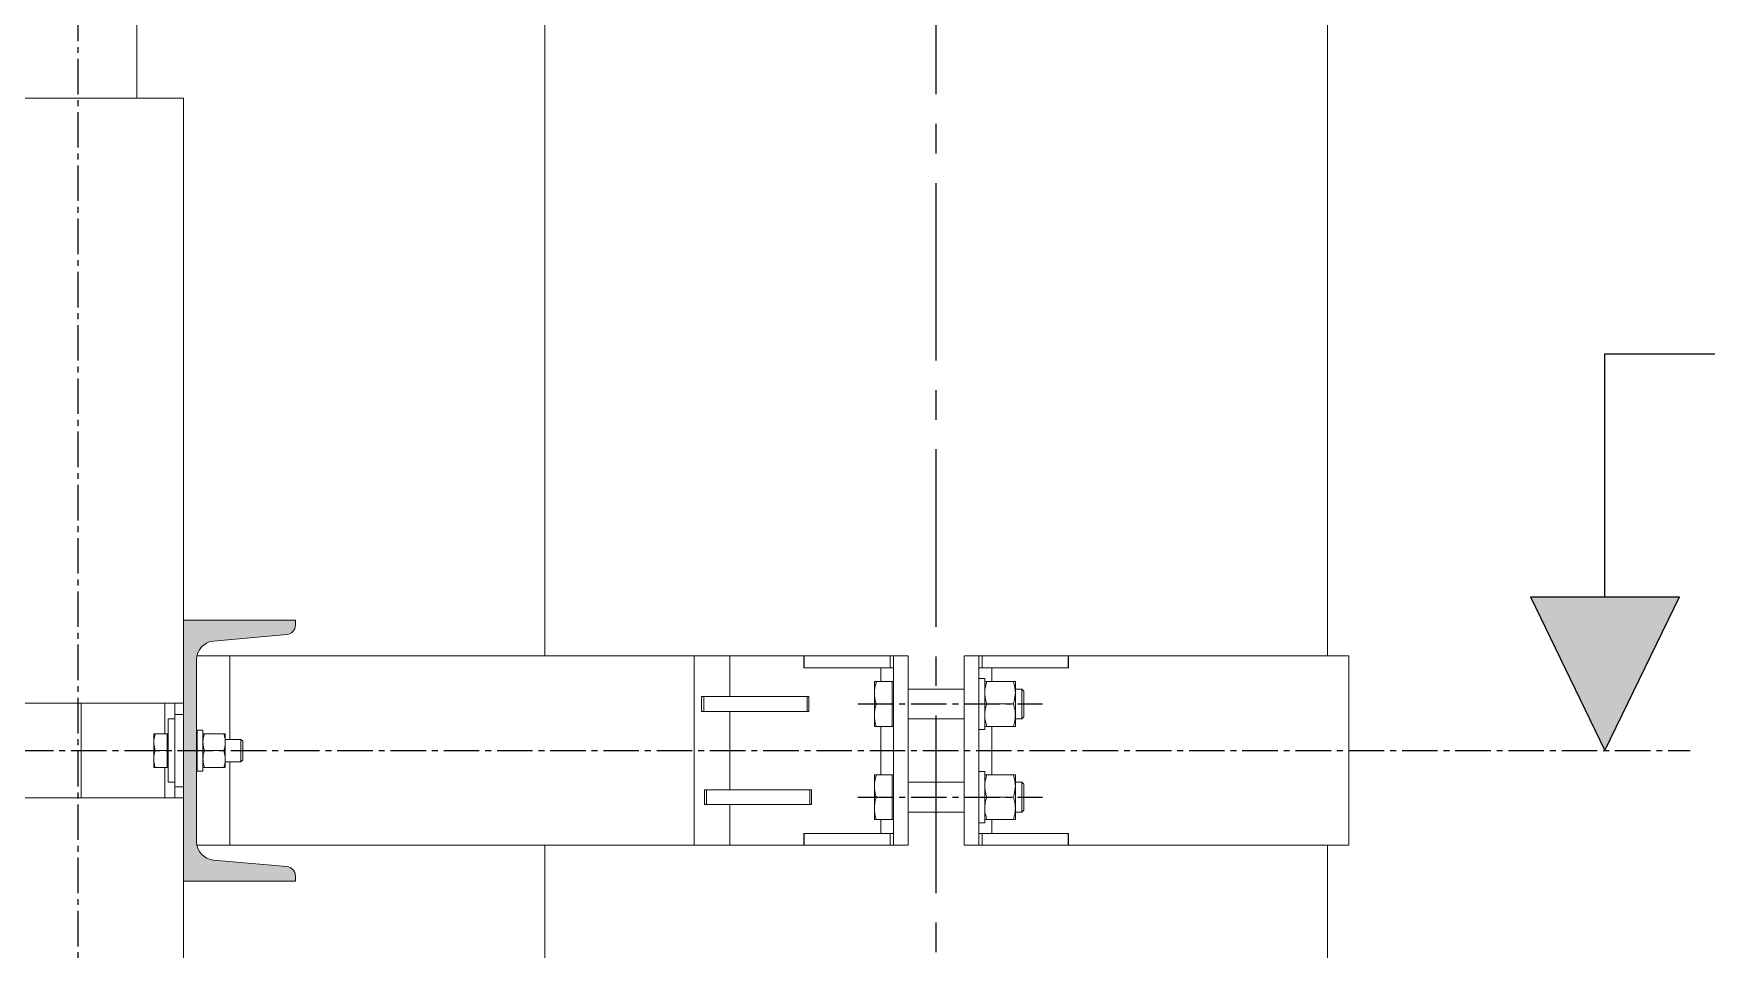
# Model space of a CAD drawing. Header units: millimetres. Extents: x 1587714 to 3094800, y -694377 to -413614.
# Drawn here: x 2046403 to 2047301, y -556352 to -555861 of the extents above; entities that cross this region are included whole.
import ezdxf

# ---------------------------------------------------------------- set-up
doc = ezdxf.new("R2010")
doc.units = ezdxf.units.MM
doc.linetypes.add('CENTER2', pattern=[28.575, 19.05, -3.175, 3.175, -3.175])
for name, color, linetype in [('0_EJES', 1, 'CENTER2'), ('M0_EQUIPOS', 7, 'Continuous'), ('M2_PLBULONES', 2, 'Continuous'), ('M_DIM', 1, 'Continuous'), ('M_HATCH', 9, 'Continuous')]:
    doc.layers.add(name, color=color, linetype=linetype)

msp = doc.modelspace()

# ---------------------------------------------------------------- hatches: boundary and pattern name
at = {"layer": 'M_HATCH'}
msp.add_hatch(color=256, dxfattribs=at).paths.add_polyline_path([(2046490.7201, -556196.7805), (2046490.7201, -556294.4294, 0.38887873), (2046499.8486, -556304.3913), (2046539.1559, -556307.8303, -0.38887873), (2046543.7201, -556312.8112), (2046543.7201, -556315.6049), (2046483.7201, -556315.6049), (2046483.7201, -556175.6049), (2046543.7201, -556175.6049), (2046543.7201, -556178.3986, -0.38887873), (2046539.1559, -556183.3796), (2046499.8486, -556186.8185, 0.38887873)])

# ---------------------------------------------------------------- linework, layer by layer
at = {"layer": '0_EJES', "color": 8, "ltscale": 5}
msp.add_line((2046887.7201, -561179.822), (2046887.7201, -549179.822), dxfattribs=at)
at = {"layer": '0_EJES'}
for p, q in [((2046427.1142, -560322.6049), (2046427.1142, -553120.5363)), ((2046845.6581, -556220.6048), (2046944.7021, -556220.6048)), ((2046337.6455, -556245.6049), (2047292.408, -556245.6049)), ((2046845.6581, -556270.6048), (2046944.7021, -556270.6048))]:
    msp.add_line(p, q, dxfattribs=at)
at = {"layer": 'M0_EQUIPOS', "color": 180, "linetype": 'Continuous', "lineweight": 15}
msp.add_line((2046458.7201, -555361.405), (2046458.7201, -555895.6049), dxfattribs=at)
at = {"layer": 'M0_EQUIPOS', "color": 1, "linetype": 'Continuous', "lineweight": 15}
for p, q in [((2046677.7201, -556194.805), (2046677.7201, -555745.4049)), ((2047097.7201, -555745.4049), (2047097.7201, -556194.805)), ((2046677.7201, -558194.805), (2046677.7201, -556296.4049)), ((2047097.7201, -556296.4049), (2047097.7201, -558194.805))]:
    msp.add_line(p, q, dxfattribs=at)
at = {"layer": 'M0_EQUIPOS', "color": 7, "linetype": 'Continuous', "lineweight": 15}
for p, q in [((2046428.7201, -555895.6049), (2046373.7201, -555895.6049)), ((2046483.7201, -555895.6049), (2046428.7201, -555895.6049)), ((2046483.7201, -555895.6049), (2046483.7201, -556175.6049)), ((2046483.7201, -556315.605), (2046483.7201, -558175.6051))]:
    msp.add_line(p, q, dxfattribs=at)
at = {"layer": 'M0_EQUIPOS', "linetype": 'Continuous', "lineweight": 15}
for p, q in [((2046483.7201, -556175.6049), (2046483.7201, -556315.605)), ((2046543.7201, -556175.6049), (2046483.7201, -556175.6049)), ((2046543.7201, -556178.3987), (2046543.7201, -556175.6049)), ((2046499.8486, -556186.8184), (2046539.1559, -556183.3795)), ((2046508.6201, -556194.805), (2046490.9172, -556194.805)), ((2046757.7201, -556194.805), (2046508.6201, -556194.805)), ((2046508.6201, -556194.805), (2046508.6201, -556239.605)), ((2046757.7201, -556194.805), (2046757.7201, -556296.4049)), ((2046776.948, -556194.805), (2046757.7201, -556194.805)), ((2046776.948, -556194.805), (2046776.948, -556216.6548)), ((2046816.7072, -556194.805), (2046776.948, -556194.805)), ((2046816.7072, -556201.155), (2046816.7072, -556194.805)), ((2046816.9228, -556194.805), (2046816.7072, -556194.805)), ((2046816.9228, -556194.805), (2046816.9228, -556201.155)), ((2046863.0358, -556194.805), (2046816.9228, -556194.805)), ((2046864.8201, -556194.805), (2046863.0358, -556194.805)), ((2046863.0358, -556194.805), (2046863.0358, -556201.155)), ((2046872.7201, -556194.805), (2046864.8201, -556194.805)), ((2046864.8201, -556194.805), (2046864.8201, -556296.4049)), ((2046872.7201, -556194.805), (2046872.7201, -556296.4049)), ((2046902.7201, -556194.805), (2046902.7201, -556296.4049)), ((2046910.6201, -556194.805), (2046902.7201, -556194.805)), ((2046910.6201, -556194.805), (2046910.6201, -556296.4049)), ((2046910.6202, -556194.805), (2046912.4045, -556194.805)), ((2046912.4045, -556201.155), (2046912.4045, -556194.805)), ((2046912.4045, -556194.805), (2046958.5174, -556194.805)), ((2046958.5174, -556201.155), (2046958.5174, -556194.805)), ((2046958.5174, -556194.805), (2046958.7331, -556194.805)), ((2046958.7331, -556194.805), (2046958.7331, -556201.155)), ((2047109.1201, -556194.805), (2046958.7331, -556194.805)), ((2047109.1201, -556194.805), (2047109.1201, -556296.4049)), ((2046490.7201, -556294.4294), (2046490.7201, -556196.7805)), ((2046816.9228, -556201.155), (2046816.7072, -556201.155)), ((2046863.0358, -556201.155), (2046816.9228, -556201.155)), ((2046857.8977, -556201.155), (2046857.8977, -556208.6049)), ((2046864.8201, -556201.155), (2046863.0358, -556201.155)), ((2046910.6202, -556201.155), (2046912.4045, -556201.155)), ((2046912.4045, -556201.155), (2046958.5174, -556201.155)), ((2046917.5425, -556201.155), (2046917.5425, -556208.6049)), ((2046958.5174, -556201.155), (2046958.7331, -556201.155)), ((2046428.7201, -556220.2049), (2046368.9601, -556220.2049)), ((2046428.7201, -556220.2049), (2046428.7201, -556271.005)), ((2046473.7201, -556220.2049), (2046428.7201, -556220.2049)), ((2046478.9601, -556220.2049), (2046473.7201, -556220.2049)), ((2046473.7201, -556220.2049), (2046473.7201, -556236.605)), ((2046483.7201, -556220.2049), (2046478.9601, -556220.2049)), ((2046478.9601, -556220.2049), (2046478.9601, -556226.2049)), ((2046761.8103, -556224.5548), (2046761.8103, -556216.6548)), ((2046762.9329, -556216.6548), (2046761.8103, -556216.6548)), ((2046762.9329, -556224.5548), (2046762.9329, -556216.6548)), ((2046818.4269, -556216.6548), (2046762.9329, -556216.6548)), ((2046818.4269, -556216.6548), (2046818.4269, -556224.5548)), ((2046819.3042, -556216.6548), (2046818.4269, -556216.6548)), ((2046819.3042, -556216.6548), (2046819.3042, -556224.5548)), ((2046478.9601, -556226.2049), (2046483.7201, -556226.2049)), ((2046478.9601, -556226.2049), (2046478.9601, -556265.0049)), ((2046761.8103, -556224.5548), (2046762.9329, -556224.5548)), ((2046818.4269, -556224.5548), (2046762.9329, -556224.5548)), ((2046776.948, -556224.5548), (2046776.948, -556266.655)), ((2046818.4269, -556224.5548), (2046819.3042, -556224.5548)), ((2046857.8977, -556232.6048), (2046857.8977, -556258.6048)), ((2046917.5425, -556232.6048), (2046917.5425, -556258.6048)), ((2046473.7201, -556254.6049), (2046473.7201, -556271.005)), ((2046508.6201, -556251.6049), (2046508.6201, -556296.4049)), ((2046483.7201, -556265.0049), (2046478.9601, -556265.0049)), ((2046478.9601, -556265.0049), (2046478.9601, -556271.005)), ((2046763.3314, -556274.555), (2046763.3314, -556266.655)), ((2046764.461, -556266.655), (2046763.3314, -556266.655)), ((2046764.461, -556274.555), (2046764.461, -556266.655)), ((2046819.9059, -556266.655), (2046764.461, -556266.655)), ((2046819.9059, -556266.655), (2046819.9059, -556274.555)), ((2046820.7763, -556266.655), (2046819.9059, -556266.655)), ((2046820.7763, -556266.655), (2046820.7763, -556274.555)), ((2046428.7201, -556271.005), (2046368.9601, -556271.005)), ((2046473.7201, -556271.005), (2046428.7201, -556271.005)), ((2046478.9601, -556271.005), (2046473.7201, -556271.005)), ((2046478.9601, -556271.005), (2046483.7201, -556271.005)), ((2046763.3314, -556274.555), (2046764.461, -556274.555)), ((2046819.9059, -556274.555), (2046764.461, -556274.555)), ((2046776.948, -556274.555), (2046776.948, -556296.4049)), ((2046819.9059, -556274.555), (2046820.7763, -556274.555)), ((2046857.8977, -556282.605), (2046857.8977, -556290.0549)), ((2046917.5425, -556282.605), (2046917.5425, -556290.0549)), ((2046816.7072, -556296.4049), (2046816.7072, -556290.0549)), ((2046816.9228, -556290.0549), (2046816.7072, -556290.0549)), ((2046816.9228, -556290.0549), (2046816.9228, -556296.4049)), ((2046863.0358, -556290.0549), (2046816.9228, -556290.0549)), ((2046864.8201, -556290.0549), (2046863.0358, -556290.0549)), ((2046863.0358, -556290.0549), (2046863.0358, -556296.4049)), ((2046910.6202, -556290.0549), (2046912.4045, -556290.0549)), ((2046912.4045, -556296.4049), (2046912.4045, -556290.0549)), ((2046912.4045, -556290.0549), (2046958.5174, -556290.0549)), ((2046958.5174, -556296.4049), (2046958.5174, -556290.0549)), ((2046958.5174, -556290.0549), (2046958.7331, -556290.0549)), ((2046958.7331, -556290.0549), (2046958.7331, -556296.4049)), ((2046508.6201, -556296.4049), (2046490.9172, -556296.4049)), ((2046757.7201, -556296.4049), (2046508.6201, -556296.4049)), ((2046776.948, -556296.4049), (2046757.7201, -556296.4049)), ((2046816.7072, -556296.4049), (2046776.948, -556296.4049)), ((2046816.9228, -556296.4049), (2046816.7072, -556296.4049)), ((2046863.0358, -556296.4049), (2046816.9228, -556296.4049)), ((2046864.8201, -556296.4049), (2046863.0358, -556296.4049)), ((2046872.7201, -556296.4049), (2046864.8201, -556296.4049)), ((2046910.6201, -556296.4049), (2046902.7201, -556296.4049)), ((2046910.6202, -556296.4049), (2046912.4045, -556296.4049)), ((2046912.4045, -556296.4049), (2046958.5174, -556296.4049)), ((2046958.5174, -556296.4049), (2046958.7331, -556296.4049)), ((2047109.1201, -556296.4049), (2046958.7331, -556296.4049)), ((2046539.1559, -556307.8302), (2046499.8486, -556304.3912)), ((2046483.7201, -556315.605), (2046543.7201, -556315.605)), ((2046543.7201, -556315.605), (2046543.7201, -556312.8112))]:
    msp.add_line(p, q, dxfattribs=at)
for centre, radius, start, end in [((2046500.7201, -556196.7805), 10, 95, 180), ((2046538.7201, -556178.3986), 5, 275, 0), ((2046500.7201, -556294.4294), 10, 180, 265), ((2046538.7201, -556312.8112), 5, 0, 85)]:
    msp.add_arc(centre, radius, start, end, dxfattribs=at)
at = {"layer": 'M2_PLBULONES', "linetype": 'Continuous', "lineweight": 15}
for p, q in [((2046854.5001, -556214.6049), (2046854.5001, -556208.6049)), ((2046864.0201, -556208.6049), (2046855.5719, -556208.6049)), ((2046864.0201, -556208.6049), (2046864.8201, -556208.6049)), ((2046864.0201, -556214.6049), (2046864.0201, -556208.6049)), ((2046872.7201, -556212.6048), (2046902.7201, -556212.6048)), ((2046910.6201, -556206.9016), (2046913.7825, -556206.9016)), ((2046913.7825, -556206.9016), (2046913.7825, -556234.3083)), ((2046914.8543, -556208.6049), (2046929.1107, -556208.6049)), ((2046930.1825, -556214.6049), (2046930.1825, -556208.6049)), ((2046930.1825, -556212.6048), (2046933.7186, -556212.6048)), ((2046933.7186, -556212.6048), (2046934.8201, -556213.7063)), ((2046933.7186, -556212.6048), (2046933.7186, -556228.6049)), ((2046934.8201, -556213.7063), (2046934.8201, -556227.5034)), ((2046854.5001, -556226.605), (2046854.5001, -556214.6049)), ((2046864.0201, -556220.605), (2046855.5719, -556220.605)), ((2046864.0201, -556220.605), (2046864.0201, -556214.6049)), ((2046864.0201, -556226.605), (2046864.0201, -556220.605)), ((2046914.8543, -556220.605), (2046929.1107, -556220.605)), ((2046930.1825, -556214.6049), (2046930.1825, -556226.605)), ((2046475.4601, -556228.6049), (2046478.9601, -556228.6049)), ((2046475.4601, -556228.6049), (2046475.4601, -556262.605)), ((2046854.5001, -556232.6048), (2046854.5001, -556226.605)), ((2046864.0201, -556232.6048), (2046864.0201, -556226.605)), ((2046902.7201, -556228.6049), (2046872.7201, -556228.6049)), ((2046930.1825, -556226.605), (2046930.1825, -556232.6048)), ((2046933.7186, -556228.6049), (2046930.1825, -556228.6049)), ((2046934.8201, -556227.5034), (2046933.7186, -556228.6049)), ((2046467.7001, -556241.1049), (2046467.7001, -556236.605)), ((2046474.8601, -556236.605), (2046468.504, -556236.605)), ((2046474.8601, -556236.605), (2046475.4601, -556236.605)), ((2046474.8601, -556241.1049), (2046474.8601, -556236.605)), ((2046490.7201, -556239.605), (2046490.9601, -556239.605)), ((2046490.9601, -556234.5687), (2046494.1351, -556234.5687)), ((2046490.9601, -556234.5687), (2046490.9601, -556256.6412)), ((2046494.1351, -556234.5687), (2046494.1351, -556256.6412)), ((2046505.3313, -556236.605), (2046494.939, -556236.605)), ((2046506.1351, -556236.605), (2046506.1351, -556241.1049)), ((2046506.1351, -556239.605), (2046514.4961, -556239.605)), ((2046514.4961, -556239.605), (2046515.4601, -556240.5689)), ((2046514.4961, -556239.605), (2046514.4961, -556251.6049)), ((2046515.4601, -556240.5689), (2046515.4601, -556250.6409)), ((2046864.0201, -556232.6048), (2046855.5719, -556232.6048)), ((2046864.8201, -556232.6048), (2046864.0201, -556232.6048)), ((2046913.7825, -556234.3083), (2046910.6201, -556234.3083)), ((2046914.8543, -556232.6048), (2046929.1107, -556232.6048)), ((2046467.7001, -556250.105), (2046467.7001, -556241.1049)), ((2046474.8601, -556245.6048), (2046468.504, -556245.6048)), ((2046474.8601, -556245.6048), (2046474.8601, -556241.1049)), ((2046474.8601, -556250.105), (2046474.8601, -556245.6048)), ((2046505.3313, -556245.6048), (2046494.939, -556245.6048)), ((2046506.1351, -556241.1049), (2046506.1351, -556250.105)), ((2046467.7001, -556254.6049), (2046467.7001, -556250.105)), ((2046474.8601, -556254.6049), (2046468.504, -556254.6049)), ((2046474.8601, -556254.6049), (2046474.8601, -556250.105)), ((2046475.4601, -556254.6049), (2046474.8601, -556254.6049)), ((2046490.9601, -556251.6049), (2046490.7201, -556251.6049)), ((2046494.1351, -556256.6412), (2046490.9601, -556256.6412)), ((2046505.3313, -556254.6049), (2046494.939, -556254.6049)), ((2046506.1351, -556250.105), (2046506.1351, -556254.6049)), ((2046514.4961, -556251.6049), (2046506.1351, -556251.6049)), ((2046515.4601, -556250.6409), (2046514.4961, -556251.6049)), ((2046854.5001, -556264.6049), (2046854.5001, -556258.6048)), ((2046864.0201, -556258.6048), (2046855.5719, -556258.6048)), ((2046864.0201, -556258.6048), (2046864.8201, -556258.6048)), ((2046864.0201, -556264.6049), (2046864.0201, -556258.6048)), ((2046910.6201, -556256.9016), (2046913.7825, -556256.9016)), ((2046913.7825, -556256.9016), (2046913.7825, -556284.3083)), ((2046914.8543, -556258.6048), (2046929.1107, -556258.6048)), ((2046930.1825, -556264.6049), (2046930.1825, -556258.6048)), ((2046478.9601, -556262.605), (2046475.4601, -556262.605)), ((2046854.5001, -556276.605), (2046854.5001, -556264.6049)), ((2046864.0201, -556270.6049), (2046864.0201, -556264.6049)), ((2046872.7201, -556262.605), (2046902.7201, -556262.605)), ((2046930.1825, -556262.605), (2046933.7186, -556262.605)), ((2046930.1825, -556264.6049), (2046930.1825, -556276.605)), ((2046933.7186, -556262.605), (2046934.8201, -556263.7065)), ((2046933.7186, -556262.605), (2046933.7186, -556278.6048)), ((2046934.8201, -556263.7065), (2046934.8201, -556277.5033)), ((2046854.5001, -556282.605), (2046854.5001, -556276.605)), ((2046864.0201, -556270.6049), (2046855.5719, -556270.6049)), ((2046864.0201, -556276.605), (2046864.0201, -556270.6049)), ((2046864.0201, -556282.605), (2046864.0201, -556276.605)), ((2046914.8543, -556270.6049), (2046929.1107, -556270.6049)), ((2046930.1825, -556276.605), (2046930.1825, -556282.605)), ((2046864.0201, -556282.605), (2046855.5719, -556282.605)), ((2046864.8201, -556282.605), (2046864.0201, -556282.605)), ((2046902.7201, -556278.6048), (2046872.7201, -556278.6048)), ((2046913.7825, -556284.3083), (2046910.6201, -556284.3083)), ((2046914.8543, -556282.605), (2046929.1107, -556282.605)), ((2046933.7186, -556278.6048), (2046930.1825, -556278.6048)), ((2046934.8201, -556277.5033), (2046933.7186, -556278.6048))]:
    msp.add_line(p, q, dxfattribs=at)
for points, knots in [([(2046855.5719, -556208.6049), (2046855.1338, -556210.124), (2046854.5632, -556212.103), (2046854.512, -556214.1332), (2046854.5001, -556214.6049)], [0, 0, 0, 0, 0.76764838, 1, 1, 1, 1]), ([(2046854.5001, -556208.6049), (2046854.5014, -556208.6049), (2046854.5111, -556208.6049), (2046854.7452, -556208.6049), (2046855.2947, -556208.6049), (2046855.5719, -556208.6049)], [0, 0, 0, 0, 0.0700982, 0.53078836, 1, 1, 1, 1]), ([(2046913.7825, -556214.6049), (2046913.7984, -556214.0593), (2046913.8577, -556212.0284), (2046914.4333, -556210.051), (2046914.8543, -556208.6049)], [0, 0, 0, 0, 0.26864333, 1, 1, 1, 1]), ([(2046913.7825, -556208.6049), (2046913.7838, -556208.6049), (2046913.7934, -556208.6049), (2046914.0276, -556208.6049), (2046914.5771, -556208.6049), (2046914.8543, -556208.6049)], [0, 0, 0, 0, 0.07009818, 0.53078835, 1, 1, 1, 1]), ([(2046930.1825, -556214.6049), (2046930.1666, -556214.0593), (2046930.1074, -556212.0284), (2046929.5317, -556210.051), (2046929.1107, -556208.6049)], [0, 0, 0, 0, 0.26864333, 1, 1, 1, 1]), ([(2046930.1825, -556208.6049), (2046930.1812, -556208.6049), (2046930.1715, -556208.6049), (2046929.9375, -556208.6049), (2046929.388, -556208.6049), (2046929.1107, -556208.6049)], [0, 0, 0, 0, 0.07009825, 0.53078818, 1, 1, 1, 1]), ([(2046854.5001, -556214.6049), (2046854.5364, -556215.3996), (2046854.6095, -556217.001), (2046855.0639, -556219.0002), (2046855.441, -556220.1913), (2046855.5719, -556220.605)], [0, 0, 0, 0, 0.39136615, 0.78863266, 1, 1, 1, 1]), ([(2046855.5719, -556220.605), (2046855.2724, -556221.5793), (2046854.6677, -556223.546), (2046854.5563, -556225.5792), (2046854.5001, -556226.605)], [0, 0, 0, 0, 0.495443108, 1, 1, 1, 1]), ([(2046914.8543, -556220.605), (2046914.6925, -556220.1012), (2046914.0643, -556218.1454), (2046913.9026, -556216.1135), (2046913.7825, -556214.6049)], [0, 0, 0, 0, 0.2575695, 1, 1, 1, 1]), ([(2046914.8543, -556220.605), (2046914.5547, -556221.5793), (2046913.9501, -556223.546), (2046913.8387, -556225.5792), (2046913.7825, -556226.605)], [0, 0, 0, 0, 0.4954432, 1, 1, 1, 1]), ([(2046929.1107, -556220.605), (2046929.2725, -556220.1012), (2046929.9007, -556218.1453), (2046930.0624, -556216.1135), (2046930.1825, -556214.6049)], [0, 0, 0, 0, 0.25756858, 1, 1, 1, 1]), ([(2046929.1107, -556220.605), (2046929.4103, -556221.5793), (2046930.0149, -556223.546), (2046930.1263, -556225.5792), (2046930.1825, -556226.605)], [0, 0, 0, 0, 0.49544254, 1, 1, 1, 1]), ([(2046854.5001, -556226.605), (2046854.5014, -556226.7472), (2046854.5111, -556227.824), (2046854.7452, -556229.8549), (2046855.2947, -556231.6826), (2046855.5719, -556232.6048)], [0, 0, 0, 0, 0.07007681, 0.53079378, 1, 1, 1, 1]), ([(2046913.7825, -556226.605), (2046913.7838, -556226.7472), (2046913.7934, -556227.824), (2046914.0276, -556229.8549), (2046914.5771, -556231.6826), (2046914.8543, -556232.6048)], [0, 0, 0, 0, 0.07007679, 0.53079376, 1, 1, 1, 1]), ([(2046930.1825, -556226.605), (2046930.1812, -556226.7472), (2046930.1715, -556227.824), (2046929.9375, -556229.8549), (2046929.388, -556231.6826), (2046929.1107, -556232.6048)], [0, 0, 0, 0, 0.070076863, 0.530793593, 1, 1, 1, 1]), ([(2046468.504, -556236.605), (2046468.1712, -556237.7623), (2046467.7445, -556239.2468), (2046467.7081, -556240.7694), (2046467.7001, -556241.1049)], [0, 0, 0, 0, 0.7796426, 1, 1, 1, 1]), ([(2046467.7001, -556236.605), (2046467.7011, -556236.605), (2046467.7084, -556236.605), (2046467.8839, -556236.605), (2046468.296, -556236.605), (2046468.504, -556236.605)], [0, 0, 0, 0, 0.070007923, 0.530789947, 1, 1, 1, 1]), ([(2046494.1351, -556241.1049), (2046494.1361, -556240.9983), (2046494.1433, -556240.1903), (2046494.3189, -556238.6677), (2046494.731, -556237.2967), (2046494.939, -556236.605)], [0, 0, 0, 0, 0.07006438, 0.53080073, 1, 1, 1, 1]), ([(2046494.939, -556236.605), (2046494.7143, -556236.605), (2046494.2608, -556236.605), (2046494.1773, -556236.605), (2046494.1351, -556236.605)], [0, 0, 0, 0, 0.4954806, 1, 1, 1, 1]), ([(2046506.1351, -556241.1049), (2046506.1342, -556240.9983), (2046506.1269, -556240.1903), (2046505.9514, -556238.6677), (2046505.5392, -556237.2967), (2046505.3313, -556236.605)], [0, 0, 0, 0, 0.07006438, 0.53080073, 1, 1, 1, 1]), ([(2046505.3313, -556236.605), (2046505.556, -556236.605), (2046506.0094, -556236.605), (2046506.093, -556236.605), (2046506.1351, -556236.605)], [0, 0, 0, 0, 0.4954806, 1, 1, 1, 1]), ([(2046855.5719, -556232.6048), (2046855.2724, -556232.6048), (2046854.6677, -556232.6048), (2046854.5563, -556232.6048), (2046854.5001, -556232.6048)], [0, 0, 0, 0, 0.4954578, 1, 1, 1, 1]), ([(2046914.8543, -556232.6048), (2046914.5547, -556232.6048), (2046913.9501, -556232.6048), (2046913.8387, -556232.6048), (2046913.7825, -556232.6048)], [0, 0, 0, 0, 0.49545788, 1, 1, 1, 1]), ([(2046929.1107, -556232.6048), (2046929.4103, -556232.6048), (2046930.0149, -556232.6048), (2046930.1263, -556232.6048), (2046930.1825, -556232.6048)], [0, 0, 0, 0, 0.49545723, 1, 1, 1, 1]), ([(2046467.7001, -556241.1049), (2046467.8051, -556242.3293), (2046467.9356, -556243.8528), (2046468.4107, -556245.3173), (2046468.504, -556245.6048)], [0, 0, 0, 0, 0.80363937, 1, 1, 1, 1]), ([(2046468.504, -556245.6048), (2046468.2793, -556246.3357), (2046467.8259, -556247.8108), (2046467.7423, -556249.3357), (2046467.7001, -556250.105)], [0, 0, 0, 0, 0.49549785, 1, 1, 1, 1]), ([(2046494.939, -556245.6048), (2046494.7143, -556244.874), (2046494.2608, -556243.3991), (2046494.1773, -556241.8742), (2046494.1351, -556241.1049)], [0, 0, 0, 0, 0.49547859, 1, 1, 1, 1]), ([(2046494.1351, -556250.105), (2046494.1471, -556249.6958), (2046494.1915, -556248.1725), (2046494.6232, -556246.6895), (2046494.939, -556245.6048)], [0, 0, 0, 0, 0.26865281, 1, 1, 1, 1]), ([(2046505.3313, -556245.6048), (2046505.556, -556244.874), (2046506.0094, -556243.3991), (2046506.093, -556241.8742), (2046506.1351, -556241.1049)], [0, 0, 0, 0, 0.49547859, 1, 1, 1, 1]), ([(2046506.1351, -556250.105), (2046506.1232, -556249.6958), (2046506.0788, -556248.1725), (2046505.647, -556246.6895), (2046505.3313, -556245.6048)], [0, 0, 0, 0, 0.26865281, 1, 1, 1, 1]), ([(2046467.7001, -556250.105), (2046467.7011, -556250.2116), (2046467.7084, -556251.0196), (2046467.8839, -556252.5421), (2046468.296, -556253.9131), (2046468.504, -556254.6049)], [0, 0, 0, 0, 0.07006442, 0.53080091, 1, 1, 1, 1]), ([(2046468.504, -556254.6049), (2046468.2793, -556254.6049), (2046467.8258, -556254.6049), (2046467.7423, -556254.6049), (2046467.7001, -556254.6049)], [0, 0, 0, 0, 0.4954806, 1, 1, 1, 1]), ([(2046494.939, -556254.6049), (2046494.8176, -556254.2271), (2046494.3465, -556252.7605), (2046494.2252, -556251.2365), (2046494.1351, -556250.105)], [0, 0, 0, 0, 0.25754972, 1, 1, 1, 1]), ([(2046494.1351, -556254.6049), (2046494.1361, -556254.6049), (2046494.1434, -556254.6049), (2046494.3189, -556254.6049), (2046494.731, -556254.6049), (2046494.939, -556254.6049)], [0, 0, 0, 0, 0.070007885, 0.530789769, 1, 1, 1, 1]), ([(2046505.3313, -556254.6049), (2046505.4526, -556254.2271), (2046505.9238, -556252.7605), (2046506.0451, -556251.2365), (2046506.1351, -556250.105)], [0, 0, 0, 0, 0.25754972, 1, 1, 1, 1]), ([(2046506.1351, -556254.6049), (2046506.1342, -556254.6049), (2046506.1269, -556254.6049), (2046505.9514, -556254.6049), (2046505.5392, -556254.6049), (2046505.3313, -556254.6049)], [0, 0, 0, 0, 0.070007885, 0.530789769, 1, 1, 1, 1]), ([(2046855.5719, -556258.6048), (2046855.1338, -556260.124), (2046854.5632, -556262.103), (2046854.512, -556264.1332), (2046854.5001, -556264.6049)], [0, 0, 0, 0, 0.76764838, 1, 1, 1, 1]), ([(2046854.5001, -556258.6048), (2046854.5014, -556258.6048), (2046854.5111, -556258.6048), (2046854.7452, -556258.6048), (2046855.2947, -556258.6048), (2046855.5719, -556258.6048)], [0, 0, 0, 0, 0.0700982, 0.53078836, 1, 1, 1, 1]), ([(2046913.7825, -556264.6049), (2046913.7984, -556264.0594), (2046913.8577, -556262.0285), (2046914.4333, -556260.0511), (2046914.8543, -556258.6048)], [0, 0, 0, 0, 0.26861411, 1, 1, 1, 1]), ([(2046913.7825, -556258.6048), (2046913.7838, -556258.6048), (2046913.7934, -556258.6048), (2046914.0276, -556258.6048), (2046914.5771, -556258.6048), (2046914.8543, -556258.6048)], [0, 0, 0, 0, 0.07009818, 0.53078835, 1, 1, 1, 1]), ([(2046930.1825, -556264.6049), (2046930.1666, -556264.0594), (2046930.1074, -556262.0285), (2046929.5317, -556260.0511), (2046929.1107, -556258.6048)], [0, 0, 0, 0, 0.26861411, 1, 1, 1, 1]), ([(2046930.1825, -556258.6048), (2046930.1812, -556258.6048), (2046930.1715, -556258.6048), (2046929.9375, -556258.6048), (2046929.388, -556258.6048), (2046929.1107, -556258.6048)], [0, 0, 0, 0, 0.07009825, 0.53078818, 1, 1, 1, 1]), ([(2046854.5001, -556264.6049), (2046854.5364, -556265.3996), (2046854.6095, -556267.0009), (2046855.0639, -556269.0001), (2046855.441, -556270.1913), (2046855.5719, -556270.6049)], [0, 0, 0, 0, 0.39136615, 0.78863266, 1, 1, 1, 1]), ([(2046914.8543, -556270.6049), (2046914.6925, -556270.1012), (2046914.0643, -556268.1455), (2046913.9026, -556266.1135), (2046913.7825, -556264.6049)], [0, 0, 0, 0, 0.25754086, 1, 1, 1, 1]), ([(2046929.1107, -556270.6049), (2046929.2725, -556270.1012), (2046929.9007, -556268.1455), (2046930.0624, -556266.1135), (2046930.1825, -556264.6049)], [0, 0, 0, 0, 0.25753993, 1, 1, 1, 1]), ([(2046855.5719, -556270.6049), (2046855.2724, -556271.5793), (2046854.6677, -556273.546), (2046854.5563, -556275.5791), (2046854.5001, -556276.605)], [0, 0, 0, 0, 0.495443108, 1, 1, 1, 1]), ([(2046854.5001, -556276.605), (2046854.5014, -556276.7472), (2046854.5111, -556277.8242), (2046854.7452, -556279.8548), (2046855.2947, -556281.6827), (2046855.5719, -556282.605)], [0, 0, 0, 0, 0.07010416, 0.53077866, 1, 1, 1, 1]), ([(2046914.8543, -556270.6049), (2046914.5547, -556271.5793), (2046913.9501, -556273.546), (2046913.8387, -556275.5791), (2046913.7825, -556276.605)], [0, 0, 0, 0, 0.4954432, 1, 1, 1, 1]), ([(2046913.7825, -556276.605), (2046913.7838, -556276.7472), (2046913.7934, -556277.8242), (2046914.0276, -556279.8548), (2046914.5771, -556281.6827), (2046914.8543, -556282.605)], [0, 0, 0, 0, 0.07010414, 0.53077865, 1, 1, 1, 1]), ([(2046929.1107, -556270.6049), (2046929.4103, -556271.5793), (2046930.0149, -556273.546), (2046930.1263, -556275.5791), (2046930.1825, -556276.605)], [0, 0, 0, 0, 0.49544254, 1, 1, 1, 1]), ([(2046930.1825, -556276.605), (2046930.1812, -556276.7472), (2046930.1715, -556277.8242), (2046929.9375, -556279.8548), (2046929.388, -556281.6827), (2046929.1107, -556282.605)], [0, 0, 0, 0, 0.07010422, 0.53077847, 1, 1, 1, 1]), ([(2046855.5719, -556282.605), (2046855.2724, -556282.605), (2046854.6677, -556282.605), (2046854.5563, -556282.605), (2046854.5001, -556282.605)], [0, 0, 0, 0, 0.4954578, 1, 1, 1, 1]), ([(2046914.8543, -556282.605), (2046914.5547, -556282.605), (2046913.9501, -556282.605), (2046913.8387, -556282.605), (2046913.7825, -556282.605)], [0, 0, 0, 0, 0.49545788, 1, 1, 1, 1]), ([(2046929.1107, -556282.605), (2046929.4103, -556282.605), (2046930.0149, -556282.605), (2046930.1263, -556282.605), (2046930.1825, -556282.605)], [0, 0, 0, 0, 0.49545723, 1, 1, 1, 1])]:
    msp.add_open_spline(points, degree=3, knots=knots, dxfattribs=at)
at = {"layer": 'M_DIM', "color": 7}
for p, q in [((2047206.6254, -556163.1049), (2047286.6254, -556163.1049)), ((2047206.6254, -556163.1049), (2047246.6254, -556245.6049)), ((2047246.6254, -556245.6049), (2047286.6254, -556163.1049))]:
    msp.add_line(p, q, dxfattribs=at)
msp.add_lwpolyline([(2047246.6254, -556163.1049), (2047246.6254, -556032.7318), (2048940.7871, -556032.7318)], dxfattribs=at)
msp.add_solid([(2047206.6254, -556163.1049), (2047286.6254, -556163.1049), (2047246.6254, -556245.6049)], dxfattribs=at)

doc.saveas('drawing.dxf')
